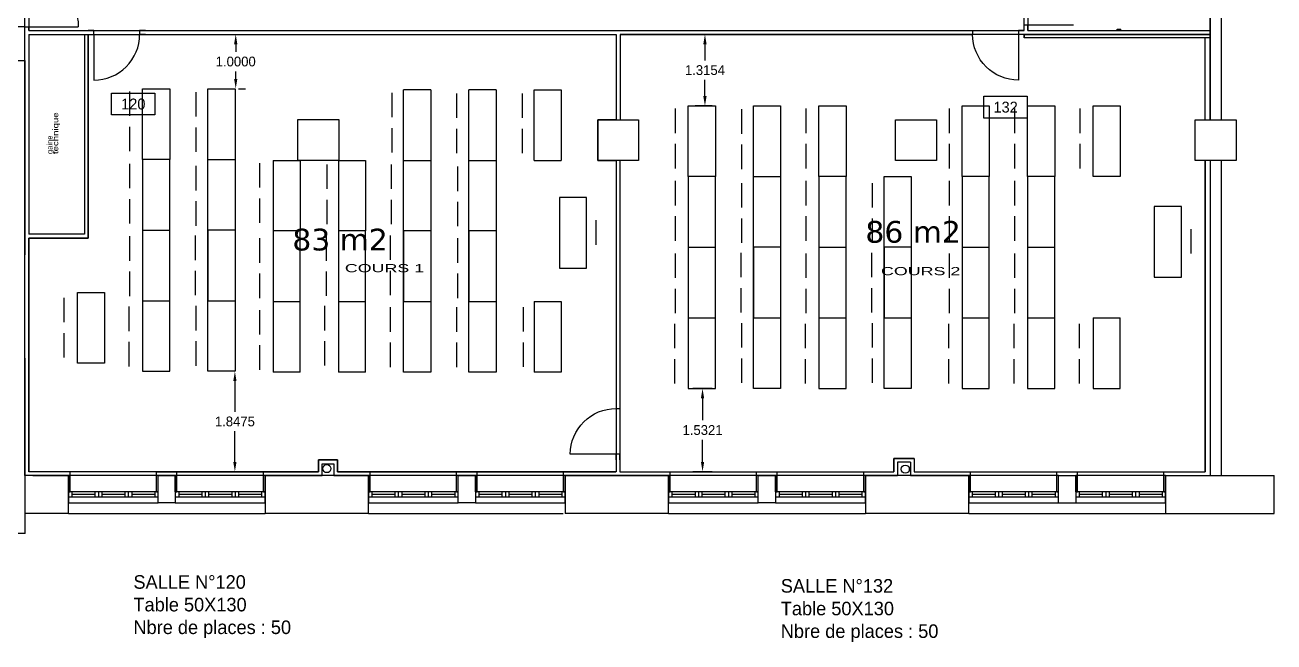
# Model space of a CAD drawing. Extents: x -18.1 to 35.5, y -13.5 to 10.2.
# Drawn here: x 12.5 to 35.47, y -13.55 to -2.19 of the extents above; entities that cross this region are included whole.
import ezdxf

# ---------------------------------------------------------------- set-up
doc = ezdxf.new("R2010")
doc.units = 0
doc.header["$MEASUREMENT"] = 0
doc.header["$PDMODE"] = 3
doc.header["$PDSIZE"] = -1
doc.linetypes.add('TRAIT_PLEIN', pattern=[0])
doc.layers.get('DEFPOINTS').update_dxf_attribs({"color": 250, "linetype": 'CONTINUOUS'})
for name, color, linetype in [('CAPACITE', 5, 'CONTINUOUS'), ('CLOIS1', 2, 'TRAIT_PLEIN'), ('MURS1', 7, 'TRAIT_PLEIN'), ('PORTE', 3, 'TRAIT_PLEIN'), ('SPACES', 150, 'TRAIT_PLEIN'), ('TEXTES', 6, 'TRAIT_PLEIN'), ('VITRE', 1, 'TRAIT_PLEIN')]:
    doc.layers.add(name, color=color, linetype=linetype)
doc.dimstyles.get("Standard").update_dxf_attribs({"dimtxt": 0.18, "dimasz": 0.18, "dimexe": 0.18, "dimexo": 0.0625, "dimgap": 0.09, "dimtad": 0, "dimtih": 1, "dimtoh": 1, "dimdec": 4, "dimzin": 0, "dimdsep": 46, "dimtxsty": 'STANDARD', "dimcen": 0.09, "dimadec": 0, "dimazin": 0, "dimtfac": 1, "dimtdec": 4, "dimtofl": 0, "dimtmove": 0, "dimatfit": 3, "dimfxl": 1, "dimtolj": 1, "dimtzin": 0, "dimarcsym": 0})

# ---------------------------------------------------------------- blocks, each defined once
blk = doc.blocks.new('*D357')
at = {"layer": 'CAPACITE', "color": 0, "transparency": 16777216}
for p, q in [((25.132, -2.365), (24.822, -2.365)), ((25.002, -2.545), (25.002, -2.843)), ((25.002, -3.501), (25.002, -3.203)), ((25.132, -3.681), (24.822, -3.681))]:
    blk.add_line(p, q, dxfattribs=at)
for points in [[(24.972, -2.545), (25.032, -2.545), (25.002, -2.365)], [(24.972, -3.501), (25.032, -3.501), (25.002, -3.681)]]:
    blk.add_solid(points, dxfattribs=at)
at = {"layer": 'DEFPOINTS', "color": 0, "transparency": 16777216}
for p in [(25.002, -2.365), (25.194, -2.365), (25.194, -3.681)]:
    blk.add_point(p, dxfattribs=at)
at = {"layer": 'CAPACITE', "color": 0, "transparency": 16777216, "insert": (25.002, -3.023), "char_height": 0.18, "attachment_point": 5}
blk.add_mtext('\\A1;1.3154', dxfattribs=at)
blk = doc.blocks.new('*D358')
at = {"layer": 'CAPACITE', "color": 0, "transparency": 16777216}
for p, q in [((16.423, -2.365), (16.553, -2.365)), ((16.373, -2.545), (16.373, -2.685)), ((16.373, -3.185), (16.373, -3.045)), ((16.423, -3.365), (16.553, -3.365))]:
    blk.add_line(p, q, dxfattribs=at)
for points in [[(16.343, -2.545), (16.403, -2.545), (16.373, -2.365)], [(16.343, -3.185), (16.403, -3.185), (16.373, -3.365)]]:
    blk.add_solid(points, dxfattribs=at)
at = {"layer": 'DEFPOINTS', "color": 0, "transparency": 16777216}
for p in [(16.361, -2.365), (16.373, -2.365), (16.361, -3.365)]:
    blk.add_point(p, dxfattribs=at)
at = {"layer": 'CAPACITE', "color": 0, "transparency": 16777216, "insert": (16.373, -2.865), "char_height": 0.18, "attachment_point": 5}
blk.add_mtext('\\A1;1.0000', dxfattribs=at)
blk = doc.blocks.new('*D359')
at = {"layer": 'CAPACITE', "color": 0, "transparency": 16777216}
for p, q in [((25.132, -8.881), (24.778, -8.881)), ((24.958, -9.061), (24.958, -9.467)), ((24.958, -10.233), (24.958, -9.827)), ((25.132, -10.413), (24.778, -10.413))]:
    blk.add_line(p, q, dxfattribs=at)
for points in [[(24.928, -9.061), (24.988, -9.061), (24.958, -8.881)], [(24.928, -10.233), (24.988, -10.233), (24.958, -10.413)]]:
    blk.add_solid(points, dxfattribs=at)
at = {"layer": 'DEFPOINTS', "color": 0, "transparency": 16777216}
for p in [(25.194, -8.881), (24.958, -10.413), (25.194, -10.413)]:
    blk.add_point(p, dxfattribs=at)
at = {"layer": 'CAPACITE', "color": 0, "transparency": 16777216, "insert": (24.958, -9.647), "char_height": 0.18, "attachment_point": 5}
blk.add_mtext('\\A1;1.5321', dxfattribs=at)
blk = doc.blocks.new('*D360')
at = {"layer": 'CAPACITE', "color": 0, "transparency": 16777216}
for p, q in [((16.298, -8.565), (16.178, -8.565)), ((16.358, -8.745), (16.358, -9.309)), ((16.358, -10.233), (16.358, -9.669)), ((16.298, -10.413), (16.178, -10.413))]:
    blk.add_line(p, q, dxfattribs=at)
for points in [[(16.328, -8.745), (16.388, -8.745), (16.358, -8.565)], [(16.328, -10.233), (16.388, -10.233), (16.358, -10.413)]]:
    blk.add_solid(points, dxfattribs=at)
at = {"layer": 'DEFPOINTS', "color": 0, "transparency": 16777216}
for p in [(16.361, -8.565), (16.358, -10.413), (16.361, -10.413)]:
    blk.add_point(p, dxfattribs=at)
at = {"layer": 'CAPACITE', "color": 0, "transparency": 16777216, "insert": (16.358, -9.489), "char_height": 0.18, "attachment_point": 5}
blk.add_mtext('\\A1;1.8475', dxfattribs=at)

msp = doc.modelspace()

# ---------------------------------------------------------------- linework, layer by layer
at = {"layer": 'CAPACITE'}
for p, q in [((14.42022, -3.41482), (14.42022, -3.86482)), ((14.66092, -3.36548), (15.16092, -3.36548)), ((14.66092, -4.66548), (14.66092, -3.36548)), ((15.16092, -3.36548), (15.16092, -4.66548)), ((15.64032, -3.42739), (15.64032, -3.87739)), ((15.86092, -8.56548), (15.86092, -3.36548)), ((15.86092, -3.36548), (16.36092, -3.36548)), ((16.36092, -3.36548), (16.36092, -8.56548)), ((19.24125, -3.43959), (19.24125, -3.88959)), ((19.46092, -8.58299), (19.46092, -3.38299)), ((19.96092, -3.38299), (19.46092, -3.38299)), ((19.46092, -3.38299), (19.46092, -3.38299)), ((19.96092, -3.38299), (19.96092, -8.58299)), ((20.66092, -8.58299), (20.66092, -3.38299)), ((21.16092, -3.38299), (20.66092, -3.38299)), ((21.16092, -3.38299), (21.16092, -8.58299)), ((21.86092, -4.68299), (21.86092, -3.38299)), ((21.86092, -3.38299), (22.36092, -3.38299)), ((22.36092, -3.38299), (22.36092, -4.68748)), ((20.43618, -3.45216), (20.43618, -3.90216)), ((21.64369, -3.45216), (21.64369, -3.90216)), ((24.45331, -3.73027), (24.45331, -4.18027)), ((24.69401, -3.68093), (25.19401, -3.68093)), ((24.69401, -4.98093), (24.69401, -3.68093)), ((25.19401, -3.68093), (25.19401, -4.98093)), ((25.6734, -3.74283), (25.6734, -4.19283)), ((25.89401, -8.88093), (25.89401, -3.68093)), ((25.89401, -3.68093), (26.39401, -3.68093)), ((26.39401, -3.68093), (26.39401, -8.88093)), ((26.85695, -3.73019), (26.85695, -4.18019)), ((27.09765, -3.68085), (27.59765, -3.68085)), ((27.09765, -4.98085), (27.09765, -3.68085)), ((27.59765, -3.68085), (27.59765, -4.98085)), ((29.49121, -3.73019), (29.49121, -4.18019)), ((29.73191, -3.68085), (30.23191, -3.68085)), ((29.73191, -4.98085), (29.73191, -3.68085)), ((30.23191, -3.68085), (30.23191, -4.98085)), ((30.69485, -3.73019), (30.69485, -4.18019)), ((30.93555, -3.68085), (31.43555, -3.68085)), ((30.93555, -4.98085), (30.93555, -3.68085)), ((31.43555, -3.68085), (31.43555, -4.98085)), ((31.89849, -3.73019), (31.89849, -4.18019)), ((32.13919, -3.68085), (32.63919, -3.68085)), ((32.13919, -4.98085), (32.13919, -3.68085)), ((32.63919, -3.68085), (32.63919, -4.98085)), ((14.42022, -4.06482), (14.42022, -4.51482)), ((15.64032, -4.07739), (15.64032, -4.52739)), ((19.24125, -4.08959), (19.24125, -4.53959)), ((20.43618, -4.10216), (20.43618, -4.55216)), ((21.64369, -4.10216), (21.64369, -4.55216)), ((24.45331, -4.38027), (24.45331, -4.83027)), ((25.6734, -4.39283), (25.6734, -4.84283)), ((26.85695, -4.38019), (26.85695, -4.83019)), ((29.49121, -4.38019), (29.49121, -4.83019)), ((30.69485, -4.38019), (30.69485, -4.83019)), ((31.89849, -4.38019), (31.89849, -4.83019)), ((14.42022, -4.74717), (14.42022, -5.19717)), ((15.16092, -4.66548), (14.66092, -4.66548)), ((14.66092, -4.66548), (14.66092, -5.96548)), ((15.16092, -5.96548), (15.16092, -4.66548)), ((15.64032, -4.78488), (15.64032, -5.23488)), ((15.86092, -4.66548), (16.36092, -4.66548)), ((16.36092, -4.66548), (16.36092, -5.96548)), ((16.81009, -4.73461), (16.81009, -5.18461)), ((17.06092, -4.68299), (17.56092, -4.68299)), ((17.06092, -4.68299), (17.06092, -5.98299)), ((18.2675, -4.68299), (17.5175, -4.68299)), ((17.56092, -4.68299), (17.56092, -5.98299)), ((18.04631, -4.75937), (18.04631, -5.20937)), ((18.26092, -4.68299), (18.76092, -4.68299)), ((18.26092, -4.68299), (18.26092, -5.98299)), ((18.76092, -4.68299), (18.76092, -5.98299)), ((19.22867, -4.75937), (19.22867, -5.20937)), ((19.46092, -4.68299), (19.96092, -4.68299)), ((19.96092, -4.68299), (19.96092, -5.98299)), ((20.44876, -4.79708), (20.44876, -5.24708)), ((20.66092, -4.68299), (21.16092, -4.68299)), ((21.16092, -4.68299), (21.16092, -5.98299)), ((21.86092, -4.68299), (22.36092, -4.68299)), ((25.19401, -4.98093), (24.69401, -4.98093)), ((24.69401, -4.98093), (24.69401, -6.28093)), ((25.19401, -6.28093), (25.19401, -4.98093)), ((25.89401, -4.98093), (26.39401, -4.98093)), ((26.39401, -4.98093), (26.39401, -6.28093)), ((27.59765, -4.98085), (27.09765, -4.98085)), ((27.09765, -4.98085), (27.09765, -6.28085)), ((27.59765, -6.28085), (27.59765, -4.98085)), ((28.29765, -8.88085), (28.29765, -4.98085)), ((28.29765, -4.98085), (28.79765, -4.98085)), ((28.79765, -4.98085), (28.79765, -6.28085)), ((30.23191, -4.98085), (29.73191, -4.98085)), ((29.73191, -4.98085), (29.73191, -6.28085)), ((30.23191, -6.28085), (30.23191, -4.98085)), ((31.43555, -4.98085), (30.93555, -4.98085)), ((30.93555, -4.98085), (30.93555, -6.28085)), ((31.43555, -6.28085), (31.43555, -4.98085)), ((32.63919, -4.98085), (32.13919, -4.98085)), ((24.45331, -5.06262), (24.45331, -5.51262)), ((25.6734, -5.10033), (25.6734, -5.55033)), ((26.85695, -5.06254), (26.85695, -5.51254)), ((28.07704, -5.10025), (28.07704, -5.55025)), ((29.49121, -5.06254), (29.49121, -5.51254)), ((30.69485, -5.06254), (30.69485, -5.51254)), ((14.42022, -5.39717), (14.42022, -5.84717)), ((15.64032, -5.43488), (15.64032, -5.88488)), ((16.81009, -5.38461), (16.81009, -5.83461)), ((18.04631, -5.40937), (18.04631, -5.85937)), ((19.22867, -5.40937), (19.22867, -5.85937)), ((20.44876, -5.44708), (20.44876, -5.89708)), ((22.8252, -5.36817), (22.3252, -5.36817)), ((22.3252, -5.36817), (22.3252, -6.66817)), ((22.8252, -6.66817), (22.8252, -5.36817)), ((24.45331, -5.71262), (24.45331, -6.16262)), ((26.85695, -5.71254), (26.85695, -6.16254)), ((29.49121, -5.71254), (29.49121, -6.16254)), ((30.69485, -5.71254), (30.69485, -6.16254)), ((33.76546, -5.52971), (33.26546, -5.52971)), ((33.26546, -5.52971), (33.26546, -6.82971)), ((33.76546, -6.82971), (33.76546, -5.52971)), ((14.66092, -5.96548), (15.16092, -5.96548)), ((14.66092, -5.96548), (14.66092, -7.26548)), ((15.16092, -7.26548), (15.16092, -5.96548)), ((16.36092, -5.96548), (15.86092, -5.96548)), ((15.86092, -5.96548), (15.86092, -7.26548)), ((22.99493, -5.7861), (22.99493, -6.2361)), ((25.6734, -5.75033), (25.6734, -6.20033)), ((28.07704, -5.75025), (28.07704, -6.20025)), ((33.9352, -5.94764), (33.9352, -6.39764)), ((14.42022, -6.07953), (14.42022, -6.52953)), ((15.62774, -6.06696), (15.62774, -6.51696)), ((16.81009, -6.11724), (16.81009, -6.56724)), ((17.56092, -5.98299), (17.06092, -5.98299)), ((17.06092, -5.98299), (17.06092, -7.28299)), ((17.56092, -8.58299), (17.56092, -5.98299)), ((18.03373, -6.07915), (18.03373, -6.52915)), ((18.76092, -5.98299), (18.26092, -5.98299)), ((18.26092, -5.98299), (18.26092, -7.28299)), ((18.76092, -8.58299), (18.76092, -5.98299)), ((19.21609, -6.06658), (19.21609, -6.51658)), ((19.96092, -5.98299), (19.46092, -5.98299)), ((19.46092, -5.98299), (19.46092, -7.28299)), ((20.44876, -6.11686), (20.44876, -6.56686)), ((21.16092, -5.98299), (20.66092, -5.98299)), ((20.66092, -5.98299), (20.66092, -7.28299)), ((24.45331, -6.39497), (24.45331, -6.84497)), ((24.69401, -6.28093), (25.19401, -6.28093)), ((24.69401, -6.28093), (24.69401, -7.58093)), ((25.19401, -7.58093), (25.19401, -6.28093)), ((25.66082, -6.3824), (25.66082, -6.8324)), ((26.39401, -6.28093), (25.89401, -6.28093)), ((25.89401, -6.28093), (25.89401, -7.58093)), ((26.85695, -6.39489), (26.85695, -6.84489)), ((27.09765, -6.28085), (27.59765, -6.28085)), ((27.09765, -6.28085), (27.09765, -7.58085)), ((27.59765, -7.58085), (27.59765, -6.28085)), ((28.06447, -6.38232), (28.06447, -6.83232)), ((28.79765, -6.28085), (28.29765, -6.28085)), ((28.29765, -6.28085), (28.29765, -7.58085)), ((28.79765, -6.28085), (28.79765, -8.88085)), ((29.49121, -6.39489), (29.49121, -6.84489)), ((29.73191, -6.28085), (30.23191, -6.28085)), ((29.73191, -6.28085), (29.73191, -7.58085)), ((30.23191, -7.58085), (30.23191, -6.28085)), ((30.69485, -6.39489), (30.69485, -6.84489)), ((30.93555, -6.28085), (31.43555, -6.28085)), ((30.93555, -6.28085), (30.93555, -7.58085)), ((31.43555, -7.58085), (31.43555, -6.28085)), ((14.42022, -6.72953), (14.42022, -7.17953)), ((15.62774, -6.71696), (15.62774, -7.16696)), ((16.81009, -6.76724), (16.81009, -7.21724)), ((18.03373, -6.72915), (18.03373, -7.17915)), ((19.21609, -6.71658), (19.21609, -7.16658)), ((20.44876, -6.76686), (20.44876, -7.21686)), ((22.3252, -6.66817), (22.8252, -6.66817)), ((33.26546, -6.82971), (33.76546, -6.82971)), ((13.46091, -8.41302), (13.46091, -7.11302)), ((13.46091, -7.11302), (13.96091, -7.11302)), ((13.56751, -7.11302), (13.96091, -7.11302)), ((13.96091, -7.11302), (13.96091, -8.41302)), ((24.45331, -7.04497), (24.45331, -7.49497)), ((25.66082, -7.0324), (25.66082, -7.4824)), ((26.85695, -7.04489), (26.85695, -7.49489)), ((28.06447, -7.03232), (28.06447, -7.48232)), ((29.49121, -7.04489), (29.49121, -7.49489)), ((30.69485, -7.04489), (30.69485, -7.49489)), ((13.21271, -7.21077), (13.21271, -7.66077)), ((14.66092, -7.26548), (15.16092, -7.26548)), ((14.66092, -7.26548), (14.66092, -8.56548)), ((15.16092, -8.56548), (15.16092, -7.26548)), ((15.86092, -7.26548), (16.36092, -7.26548)), ((17.06092, -7.28299), (17.56092, -7.28299)), ((17.06092, -7.28299), (17.06092, -8.58299)), ((18.26092, -7.28299), (18.76092, -7.28299)), ((18.26092, -7.28299), (18.26092, -8.58299)), ((19.46092, -7.28299), (19.96092, -7.28299)), ((20.66092, -7.28299), (21.16092, -7.28299)), ((21.86092, -7.28299), (22.36092, -7.28299)), ((21.86092, -7.28299), (21.86092, -8.58299)), ((22.36092, -7.28299), (22.36092, -8.58299)), ((14.40765, -7.37417), (14.40765, -7.82417)), ((15.64032, -7.3616), (15.64032, -7.8116)), ((16.81009, -7.43702), (16.81009, -7.88702)), ((18.00858, -7.36123), (18.00858, -7.81123)), ((19.21609, -7.38637), (19.21609, -7.83637)), ((20.43618, -7.38637), (20.43618, -7.83637)), ((21.66092, -7.38299), (21.66092, -7.83299)), ((24.44073, -7.68961), (24.44073, -8.13961)), ((24.69401, -7.58093), (25.19401, -7.58093)), ((24.69401, -7.58093), (24.69401, -8.88093)), ((25.19401, -8.88093), (25.19401, -7.58093)), ((25.6734, -7.67705), (25.6734, -8.12705)), ((25.89401, -7.58093), (26.39401, -7.58093)), ((26.84437, -7.68954), (26.84437, -8.13954)), ((27.09765, -7.58085), (27.59765, -7.58085)), ((27.09765, -7.58085), (27.09765, -8.88085)), ((27.59765, -8.88085), (27.59765, -7.58085)), ((28.07704, -7.67697), (28.07704, -8.12697)), ((28.29765, -7.58085), (28.79765, -7.58085)), ((29.47863, -7.68954), (29.47863, -8.13954)), ((29.73191, -7.58085), (30.23191, -7.58085)), ((29.73191, -7.58085), (29.73191, -8.88085)), ((30.23191, -8.88085), (30.23191, -7.58085)), ((30.68227, -7.68954), (30.68227, -8.13954)), ((30.93555, -7.58085), (31.43555, -7.58085)), ((30.93555, -7.58085), (30.93555, -8.88085)), ((31.43555, -8.88085), (31.43555, -7.58085)), ((31.88592, -7.68954), (31.88592, -8.13954)), ((32.13919, -7.58085), (32.63919, -7.58085)), ((32.13919, -7.58085), (32.13919, -8.88085)), ((32.63919, -8.88085), (32.63919, -7.58085)), ((13.21271, -7.86077), (13.21271, -8.31077)), ((14.40765, -8.02417), (14.40765, -8.47417)), ((15.64032, -8.0116), (15.64032, -8.4616)), ((18.00858, -8.01123), (18.00858, -8.46123)), ((19.21609, -8.03637), (19.21609, -8.48637)), ((20.43618, -8.03637), (20.43618, -8.48637)), ((21.66092, -8.03299), (21.66092, -8.48299)), ((16.81009, -8.08702), (16.81009, -8.53702)), ((13.96091, -8.41302), (13.46091, -8.41302)), ((24.44073, -8.33961), (24.44073, -8.78961)), ((25.6734, -8.32705), (25.6734, -8.77705)), ((26.84437, -8.33954), (26.84437, -8.78954)), ((28.07704, -8.32697), (28.07704, -8.77697)), ((29.47863, -8.33954), (29.47863, -8.78954)), ((30.68227, -8.33954), (30.68227, -8.78954)), ((31.88592, -8.33954), (31.88592, -8.78954)), ((14.66092, -8.56548), (15.16092, -8.56548)), ((16.36092, -8.56548), (15.86092, -8.56548)), ((17.56092, -8.58299), (17.06092, -8.58299)), ((18.76092, -8.58299), (18.26092, -8.58299)), ((19.96092, -8.58299), (19.46092, -8.58299)), ((21.16092, -8.58299), (20.66092, -8.58299)), ((22.36092, -8.58299), (21.86092, -8.58299)), ((24.69401, -8.88093), (25.19401, -8.88093)), ((26.39401, -8.88093), (25.89401, -8.88093)), ((27.09765, -8.88085), (27.59765, -8.88085)), ((28.79765, -8.88085), (28.29765, -8.88085)), ((29.73191, -8.88085), (30.23191, -8.88085)), ((30.93555, -8.88085), (31.43555, -8.88085)), ((32.13919, -8.88085), (32.63919, -8.88085))]:
    msp.add_line(p, q, dxfattribs=at)
at = {"layer": 'CLOIS1'}
for p, q in [((12.49752, -10.48345), (12.49752, -2.22799)), ((12.49752, -2.22799), (12.56752, -2.22799)), ((12.56752, -2.29299), (12.56752, -2.22799)), ((12.56752, -2.29548), (13.66092, -2.29548)), ((13.76536, -2.29548), (13.66092, -2.29548)), ((13.76536, -2.36548), (13.76536, -2.29548)), ((14.71092, -2.29548), (14.60648, -2.29548)), ((14.60648, -2.29548), (14.60648, -2.36548)), ((14.71092, -2.29548), (29.82075, -2.29548)), ((29.82076, -2.29548), (29.92578, -2.29548)), ((29.92578, -2.36548), (29.92578, -2.29548)), ((30.87076, -2.29548), (30.76632, -2.29548)), ((30.76632, -2.29548), (30.76632, -2.36548)), ((30.87075, -2.29548), (30.87075, -2.19104)), ((30.87075, -2.19104), (30.94075, -2.19104)), ((30.87075, -2.29548), (30.87075, -2.29548)), ((30.94075, -2.29548), (30.94075, -2.19104)), ((30.94075, -2.29548), (30.94075, -2.29548)), ((30.94075, -2.29548), (32.58102, -2.29548)), ((32.58102, -2.29548), (32.58102, -2.26718)), ((32.58102, -2.26718), (32.65102, -2.26718)), ((32.65102, -2.29548), (32.65102, -2.26718)), ((32.65102, -2.29548), (34.29252, -2.29548)), ((34.29252, -2.36548), (34.29252, -2.29548)), ((12.56752, -2.36548), (12.56752, -6.04302)), ((12.56752, -2.36548), (13.59092, -2.36548)), ((13.59092, -2.36548), (13.59092, -6.04302)), ((13.59092, -2.36548), (13.66092, -2.36548)), ((13.66092, -2.36548), (13.66092, -6.11302)), ((13.66092, -2.36548), (13.76536, -2.36548)), ((14.71092, -2.36548), (14.6059, -2.36548)), ((14.71092, -2.36548), (23.37012, -2.36548)), ((23.37012, -2.36548), (23.37012, -3.93531)), ((23.44012, -2.36548), (29.82075, -2.36548)), ((23.44012, -2.36548), (23.44012, -3.93531)), ((29.82076, -2.36548), (29.92578, -2.36548)), ((30.87076, -2.36548), (30.76632, -2.36548)), ((30.87032, -2.36548), (30.87032, -2.42548)), ((34.29252, -2.36548), (30.87032, -2.36548)), ((34.29252, -2.42548), (30.87032, -2.42548)), ((30.87075, -2.36548), (34.29252, -2.36548)), ((34.29252, -2.42548), (34.20123, -2.42548)), ((34.20201, -3.93531), (34.20123, -2.42548)), ((34.29252, -2.42548), (34.29252, -2.36548)), ((34.29252, -3.93531), (34.29252, -2.42548)), ((23.37012, -3.93531), (23.44012, -3.93531)), ((34.20201, -3.93531), (34.29252, -3.93531)), ((23.43752, -4.68531), (23.36752, -4.68531)), ((23.36752, -4.68531), (23.36752, -9.14488)), ((23.43752, -4.68531), (23.43752, -9.14488)), ((34.29252, -4.68531), (34.20143, -4.68531)), ((34.20143, -4.68531), (34.20143, -10.41299)), ((34.29252, -4.68531), (34.29252, -10.48299)), ((13.59092, -6.04302), (12.56752, -6.04302)), ((13.66092, -6.11302), (12.56752, -6.11302)), ((12.56752, -6.11302), (12.56752, -10.41299)), ((23.36752, -9.14488), (23.36752, -9.2499)), ((23.43752, -9.14488), (23.43752, -9.2499)), ((23.36752, -9.2499), (23.43752, -9.2499)), ((23.36752, -10.19488), (23.36752, -10.09044)), ((23.43752, -10.09044), (23.36752, -10.09044)), ((23.43752, -10.19488), (23.43752, -10.09044)), ((17.89252, -10.19674), (18.24753, -10.19674)), ((17.89252, -10.41299), (17.89252, -10.19674)), ((17.96252, -10.26675), (18.17753, -10.26675)), ((17.96252, -10.48299), (17.96252, -10.26675)), ((18.17753, -10.26675), (18.17753, -10.48299)), ((18.24753, -10.19674), (18.24753, -10.41299)), ((23.36752, -10.19488), (23.36752, -10.41299)), ((23.43752, -10.19488), (23.43845, -10.41299)), ((28.47289, -10.16864), (28.47289, -10.41299)), ((28.85207, -10.16864), (28.47289, -10.16864)), ((28.54288, -10.23864), (28.54288, -10.48299)), ((28.78207, -10.23864), (28.54288, -10.23864)), ((28.78207, -10.23864), (28.78207, -10.48299)), ((28.85207, -10.16864), (28.85207, -10.41299)), ((13.29752, -10.48299), (12.49752, -10.48345)), ((14.91752, -10.41299), (12.56752, -10.41299)), ((12.63948, -10.48299), (13.29756, -10.48299)), ((13.29752, -10.78299), (13.29756, -10.48299)), ((13.32752, -10.48299), (13.32752, -10.41299)), ((13.32752, -10.78299), (13.32752, -10.41399)), ((14.91752, -10.41299), (15.29251, -10.41299)), ((14.91752, -10.78299), (14.91752, -10.41299)), ((14.94751, -10.48299), (15.26251, -10.48299)), ((14.94751, -10.78299), (14.94751, -10.48299)), ((15.26251, -10.78299), (15.26251, -10.48299)), ((15.29251, -10.41299), (16.88251, -10.41299)), ((15.29251, -10.78299), (15.29251, -10.41299)), ((16.88251, -10.41299), (17.89252, -10.41299)), ((16.88251, -10.78299), (16.88251, -10.41299)), ((16.91251, -10.48299), (17.96252, -10.48299)), ((16.91252, -10.48299), (17.89098, -10.48299)), ((16.91252, -10.78299), (16.91252, -10.48299)), ((18.17753, -10.48299), (18.81251, -10.48299)), ((18.24753, -10.41299), (18.84251, -10.41299)), ((18.81251, -10.78299), (18.81251, -10.48299)), ((18.84251, -10.41299), (20.43251, -10.41299)), ((18.84251, -10.78299), (18.84251, -10.41299)), ((20.43251, -10.41299), (20.81251, -10.41299)), ((20.43251, -10.78299), (20.43251, -10.41299)), ((20.46251, -10.48299), (20.78251, -10.48299)), ((20.46251, -10.78299), (20.46251, -10.48299)), ((20.78251, -10.78299), (20.78251, -10.48299)), ((20.81251, -10.41299), (22.40251, -10.41299)), ((20.81251, -10.78299), (20.81251, -10.41299)), ((22.40251, -10.41299), (23.3655, -10.41299)), ((22.40251, -10.78299), (22.40251, -10.41299)), ((22.43251, -10.48299), (23.3655, -10.48299)), ((22.43251, -10.78299), (22.43251, -10.48299)), ((22.43251, -10.48299), (23.45813, -10.48299)), ((23.36752, -10.48299), (23.43752, -10.48299)), ((23.43845, -10.41299), (24.36586, -10.41299)), ((23.43845, -10.48299), (24.33251, -10.48299)), ((24.33251, -10.78299), (24.33251, -10.48299)), ((24.36251, -10.78299), (24.36251, -10.41299)), ((24.36586, -10.41299), (25.94723, -10.41299)), ((25.94723, -10.41299), (26.33251, -10.41299)), ((25.95251, -10.78299), (25.95251, -10.41299)), ((25.98251, -10.48299), (26.30251, -10.48299)), ((25.98251, -10.78299), (25.98251, -10.48299)), ((26.30251, -10.78299), (26.30251, -10.48299)), ((26.33251, -10.41299), (27.92251, -10.41299)), ((26.33251, -10.78299), (26.33251, -10.41299)), ((27.92251, -10.41299), (28.47289, -10.41299)), ((27.92251, -10.78299), (27.92251, -10.41299)), ((27.95251, -10.48299), (28.54288, -10.48299)), ((27.95251, -10.78299), (27.95251, -10.48299)), ((28.78207, -10.48299), (29.85291, -10.48299)), ((28.85207, -10.41299), (29.88291, -10.41299)), ((28.85376, -10.48299), (29.85291, -10.48299)), ((29.85291, -10.78299), (29.85291, -10.48299)), ((29.88291, -10.41299), (31.47291, -10.41299)), ((29.88291, -10.78299), (29.88291, -10.41299)), ((31.47291, -10.41299), (31.85291, -10.41299)), ((31.47291, -10.78299), (31.47291, -10.41299)), ((31.50291, -10.48299), (31.82291, -10.48299)), ((31.50291, -10.78299), (31.50291, -10.48299)), ((31.82291, -10.78299), (31.82291, -10.48299)), ((31.85291, -10.41299), (33.44291, -10.41299)), ((31.85291, -10.48299), (31.85291, -10.41299)), ((31.85291, -10.78299), (31.85291, -10.41399)), ((33.44291, -10.78299), (33.44291, -10.41299)), ((33.44291, -10.41299), (34.20143, -10.41299)), ((33.47291, -10.78299), (33.47291, -10.48299)), ((33.47291, -10.48299), (34.20143, -10.48299)), ((33.47291, -10.78299), (33.47291, -10.48299)), ((33.47291, -10.48299), (34.29252, -10.48299)), ((34.20143, -10.48299), (34.29252, -10.48299)), ((34.20143, -10.48299), (34.20143, -10.48299)), ((13.29752, -10.78299), (13.32752, -10.78299)), ((14.91752, -10.78299), (14.94751, -10.78299)), ((14.91752, -10.78299), (14.94751, -10.78299)), ((15.26251, -10.78299), (15.29251, -10.78299)), ((15.26251, -10.78299), (15.29251, -10.78299)), ((16.88251, -10.78299), (16.91252, -10.78299)), ((16.88251, -10.78299), (16.91251, -10.78299)), ((18.81251, -10.78299), (18.84251, -10.78299)), ((18.81252, -10.78299), (18.84251, -10.78299)), ((20.43251, -10.78299), (20.46251, -10.78299)), ((20.43251, -10.78299), (20.46251, -10.78299)), ((20.78251, -10.78299), (20.81251, -10.78299)), ((20.78251, -10.78299), (20.81251, -10.78299)), ((22.40251, -10.78299), (22.43251, -10.78299)), ((22.40251, -10.78299), (22.43251, -10.78299)), ((24.33251, -10.78299), (24.36251, -10.78299)), ((24.33251, -10.78299), (24.36251, -10.78299)), ((25.95251, -10.78299), (25.98251, -10.78299)), ((25.95251, -10.78299), (25.98251, -10.78299)), ((26.30251, -10.78299), (26.33251, -10.78299)), ((26.30251, -10.78299), (26.33251, -10.78299)), ((27.92251, -10.78299), (27.95251, -10.78299)), ((27.92251, -10.78299), (27.95251, -10.78299)), ((29.85291, -10.78299), (29.88291, -10.78299)), ((31.47291, -10.78299), (31.50291, -10.78299)), ((31.47291, -10.78299), (31.50291, -10.78299)), ((31.82291, -10.78299), (31.85291, -10.78299)), ((31.82291, -10.78299), (31.85291, -10.78299)), ((33.44291, -10.78299), (33.47291, -10.78299)), ((33.44291, -10.78299), (33.47291, -10.78299))]:
    msp.add_line(p, q, dxfattribs=at)
for centre in [(18.04983, -10.35564), (28.68581, -10.36631)]:
    msp.add_ellipse(centre, major_axis=(-0.05303, 0.05303), ratio=1, start_param=-0.78539816, end_param=5.49778714, dxfattribs=at)
at = {"layer": 'MURS1'}
for p, q in [((34.29252, 0.65701), (34.29252, -3.93531)), ((34.49252, 0.65701), (34.49252, -3.93531)), ((12.49752, -2.843), (12.49752, -6.42299)), ((17.5175, -4.68299), (17.5175, -3.93299)), ((17.5175, -3.93299), (18.2675, -3.93299)), ((18.2675, -3.93299), (18.2675, -4.68299)), ((23.02959, -4.68531), (23.02959, -3.93531)), ((23.02959, -3.93531), (23.77959, -3.93531)), ((23.77959, -3.93531), (23.77959, -4.68531)), ((28.50752, -4.68531), (28.50752, -3.93531)), ((28.50752, -3.93531), (29.25752, -3.93531)), ((29.25752, -3.93531), (29.25752, -4.68531)), ((34.01857, -4.68531), (34.01857, -3.93531)), ((34.01857, -3.93531), (34.76857, -3.93531)), ((34.29252, -3.93531), (34.49252, -3.93531)), ((34.76857, -3.93531), (34.76857, -4.68531)), ((18.2675, -4.68299), (17.5175, -4.68299)), ((23.77959, -4.68531), (23.02959, -4.68531)), ((29.25752, -4.68531), (28.50752, -4.68531)), ((34.76857, -4.68531), (34.01857, -4.68531)), ((34.49252, -4.68531), (34.29252, -4.68531)), ((34.29252, -4.68531), (34.29252, -10.48299)), ((34.49252, -4.68531), (34.49252, -10.48299)), ((12.49752, -8.323), (12.49752, -10.75228)), ((13.29752, -10.48299), (12.49752, -10.48345)), ((13.29752, -10.48299), (13.29752, -10.98299)), ((14.94751, -10.48299), (13.29752, -10.48299)), ((13.29752, -11.18299), (13.29752, -10.48299)), ((15.26251, -10.48299), (14.94751, -10.48299)), ((14.94751, -10.98299), (14.94751, -10.48299)), ((15.26251, -10.48299), (15.26251, -10.98299)), ((16.91251, -10.48299), (15.26251, -10.48299)), ((16.91251, -10.98299), (16.91251, -10.48299)), ((16.91251, -10.48299), (16.91251, -10.48299)), ((16.91251, -10.98299), (16.91251, -10.48299)), ((16.91251, -10.48299), (16.91251, -11.18299)), ((18.81252, -10.48299), (16.91251, -10.48299)), ((18.81252, -10.48299), (18.81252, -10.98299)), ((18.81252, -10.48299), (18.81252, -10.48299)), ((18.81252, -10.48299), (18.81252, -10.98299)), ((20.46252, -10.48299), (18.81252, -10.48299)), ((18.81252, -11.18299), (18.81252, -10.48299)), ((20.78251, -10.48299), (20.46252, -10.48299)), ((20.46252, -10.98299), (20.46252, -10.48299)), ((20.78251, -10.48299), (20.78251, -10.98299)), ((22.43251, -10.48299), (20.78251, -10.48299)), ((22.43251, -10.98299), (22.43251, -10.48299)), ((22.43251, -10.48299), (22.43251, -10.48299)), ((22.43251, -10.98299), (22.43251, -10.48299)), ((22.43251, -10.48299), (22.43251, -11.18299)), ((24.33251, -10.48299), (22.43251, -10.48299)), ((24.33251, -10.48299), (24.33251, -10.98299)), ((24.33251, -10.48299), (24.33251, -10.48299)), ((24.33251, -10.48299), (24.33251, -10.98299)), ((25.98251, -10.48299), (24.33251, -10.48299)), ((24.33251, -11.18299), (24.33251, -10.48299)), ((26.30251, -10.48299), (25.98251, -10.48299)), ((25.98251, -10.98299), (25.98251, -10.48299)), ((26.30251, -10.48299), (26.30251, -10.98299)), ((27.95251, -10.48299), (26.30251, -10.48299)), ((27.95251, -10.48299), (27.95251, -11.18299)), ((29.85291, -10.48299), (27.95251, -10.48299)), ((27.95251, -10.98299), (27.95251, -10.48299)), ((27.95251, -10.48299), (27.95251, -10.48299)), ((27.95251, -10.98299), (27.95251, -10.48299)), ((29.85291, -11.18299), (29.85291, -10.48299)), ((29.85291, -10.48299), (29.85291, -10.98299)), ((31.50291, -10.48299), (29.85291, -10.48299)), ((31.50291, -10.48299), (31.82291, -10.48299)), ((31.50291, -10.98299), (31.50291, -10.48299)), ((31.82291, -10.48299), (31.82291, -10.98299)), ((33.47291, -10.48299), (31.82291, -10.48299)), ((33.47291, -10.98299), (33.47291, -10.48299)), ((33.47291, -10.48299), (33.47291, -11.18299)), ((33.47291, -10.48299), (35.4675, -10.48299)), ((34.29252, -10.48299), (34.49252, -10.48299)), ((35.4675, -11.18299), (35.4675, -10.48299)), ((12.49893, -10.75228), (12.49752, -10.75228)), ((12.49893, -11.55228), (12.49893, -10.75228)), ((13.29752, -10.98299), (14.94751, -10.98299)), ((15.26251, -10.98299), (14.94751, -10.98299)), ((15.26251, -10.98299), (16.91251, -10.98299)), ((16.91251, -10.98299), (16.91251, -10.98299)), ((18.81252, -10.98299), (18.81252, -10.98299)), ((18.81252, -10.98299), (20.46252, -10.98299)), ((20.78251, -10.98299), (20.46252, -10.98299)), ((20.78251, -10.98299), (22.43251, -10.98299)), ((22.43251, -10.98299), (22.43251, -10.98299)), ((24.33251, -10.98299), (24.33251, -10.98299)), ((24.33251, -10.98299), (25.98251, -10.98299)), ((26.30251, -10.98299), (25.98251, -10.98299)), ((26.30251, -10.98299), (27.95251, -10.98299)), ((27.95251, -10.98299), (27.95251, -10.98299)), ((29.85291, -10.98299), (31.50291, -10.98299)), ((31.50291, -10.98299), (31.82291, -10.98299)), ((31.82291, -10.98299), (33.47291, -10.98299)), ((13.29752, -11.18299), (12.49893, -11.18299)), ((13.29752, -11.18299), (16.91251, -11.18299)), ((18.81252, -11.18299), (16.91251, -11.18299)), ((18.81252, -11.18299), (22.39518, -11.18299)), ((24.33251, -11.18299), (22.43251, -11.18299)), ((24.33251, -11.18299), (27.95251, -11.18299)), ((29.85291, -11.18299), (27.95251, -11.18299)), ((29.85291, -11.18299), (33.47597, -11.18299)), ((33.47291, -11.18299), (35.4675, -11.18299)), ((12.49893, -11.55228), (10.62101, -11.55228))]:
    msp.add_line(p, q, dxfattribs=at)
at = {"layer": 'PORTE'}
for p, q in [((12.50252, -2.22799), (11.59252, -2.22799)), ((12.56752, -2.22799), (13.47752, -2.22799)), ((30.94075, -2.19104), (31.78188, -2.19104)), ((13.76536, -2.36548), (13.76536, -3.2066)), ((30.76632, -2.36548), (30.76632, -3.2066)), ((23.36752, -10.09044), (22.52639, -10.09044))]:
    msp.add_line(p, q, dxfattribs=at)
at = {"layer": 'PORTE', "extrusion": (0, 0, -1)}
for centre, major_axis, start_param, end_param in [((12.50252, -2.22799), (-0.64347, 0.64347), 5.4977872, 7.06858356), ((12.56752, -2.22799), (-0.64347, 0.64347), 0.78539825, 2.35619451), ((30.76632, -2.36548), (0.59476, 0.59476), 2.35619454, 3.9269909), ((23.36752, -10.09044), (0.59476, 0.59476), 3.92699087, 5.49778723)]:
    msp.add_ellipse(centre, major_axis=major_axis, ratio=1, start_param=start_param, end_param=end_param, dxfattribs=at)
at = {"layer": 'PORTE'}
msp.add_ellipse((13.76536, -2.36548), major_axis=(0.59476, 0.59476), ratio=1, start_param=3.92699087, end_param=5.49778723, dxfattribs=at)
at = {"layer": 'SPACES'}
for points in [[(12.56752, -0.34729), (12.56752, -2.29548), (30.87076, -2.29548), (30.87076, 1.51081), (29.82251, 1.51081), (29.82251, -0.34729), (12.56752, -0.34729)], [(-0.59668, -0.37272), (-0.59179, -2.323), (0.06769, -2.323), (0.06751, -10.68294), (11.76751, -10.68235), (11.76751, -2.84299), (12.49752, -2.843), (12.49752, -0.34299), (11.76751, -0.34299), (11.76751, -0.24299), (7.31984, -0.24299), (7.31984, -0.63762), (6.87949, -0.63762), (6.87949, -0.57291), (4.92948, -0.57291), (4.92948, -0.63762), (4.50633, -0.63762), (4.50633, -0.24299), (0.06751, -0.24299), (0.06751, -0.373), (-0.59668, -0.37272)], [(34.29252, -2.29548), (34.29252, -0.39454), (30.94075, -0.39454), (30.94075, -2.29548), (34.29252, -2.29548)], [(12.56752, -10.41299), (12.56752, -6.11302), (13.66092, -6.11302), (13.66092, -2.36548), (23.37012, -2.36548), (23.37012, -3.93531), (23.02959, -3.93531), (23.02959, -4.68531), (23.36752, -4.68531), (23.36752, -10.41299), (18.24753, -10.41299), (18.24753, -10.19674), (17.89252, -10.19674), (17.89252, -10.41299), (12.56752, -10.41299)], [(23.44012, -2.36548), (23.44012, -3.93531), (23.77959, -3.93531), (23.77959, -4.68531), (23.43752, -4.68531), (23.43845, -10.41299), (28.47289, -10.41299), (28.47289, -10.16864), (28.85207, -10.16864), (28.85207, -10.41299), (34.20143, -10.41299), (34.20143, -4.68531), (34.01857, -4.68531), (34.01857, -3.93531), (34.20201, -3.93531), (34.20201, -2.42548), (30.87032, -2.42548), (30.87032, -2.36548), (23.44012, -2.36548)]]:
    msp.add_lwpolyline(points, dxfattribs=at)
at = {"layer": 'TEXTES'}
for points in [[(14.08623, -3.44452), (14.88469, -3.44452), (14.88469, -3.84605), (14.08623, -3.84605)], [(30.12844, -3.50281), (30.92691, -3.50281), (30.92691, -3.90434), (30.12844, -3.90434)]]:
    msp.add_lwpolyline(points, close=True, dxfattribs=at)
at = {"layer": 'VITRE'}
for p, q in [((14.94752, -10.78299), (13.29751, -10.78299)), ((13.36001, -10.78299), (13.36001, -10.88299)), ((13.7845, -10.78299), (13.7845, -10.88299)), ((13.84738, -10.78299), (13.84738, -10.88299)), ((13.91027, -10.78299), (13.91027, -10.88299)), ((14.33476, -10.78299), (14.33476, -10.88299)), ((14.39765, -10.78299), (14.39765, -10.88299)), ((14.46053, -10.78299), (14.46053, -10.88299)), ((14.88502, -10.78299), (14.88502, -10.88299)), ((16.91251, -10.78299), (15.26251, -10.78299)), ((15.32501, -10.78299), (15.32501, -10.88299)), ((15.74949, -10.78299), (15.74949, -10.88299)), ((15.81238, -10.78299), (15.81238, -10.88299)), ((15.87527, -10.78299), (15.87527, -10.88299)), ((16.29976, -10.78299), (16.29976, -10.88299)), ((16.36264, -10.78299), (16.36264, -10.88299)), ((16.42553, -10.78299), (16.42553, -10.88299)), ((16.85002, -10.78299), (16.85002, -10.88299)), ((20.46252, -10.78299), (18.81252, -10.78299)), ((18.87501, -10.78299), (18.87501, -10.88299)), ((19.2995, -10.78299), (19.2995, -10.88299)), ((19.36238, -10.78299), (19.36238, -10.88299)), ((19.42527, -10.78299), (19.42527, -10.88299)), ((19.84976, -10.78299), (19.84976, -10.88299)), ((19.91265, -10.78299), (19.91265, -10.88299)), ((19.97553, -10.78299), (19.97553, -10.88299)), ((20.40002, -10.78299), (20.40002, -10.88299)), ((22.43251, -10.78299), (20.78251, -10.78299)), ((20.84501, -10.78299), (20.84501, -10.88299)), ((21.26949, -10.78299), (21.26949, -10.88299)), ((21.33238, -10.78299), (21.33238, -10.88299)), ((21.39527, -10.78299), (21.39527, -10.88299)), ((21.81976, -10.78299), (21.81976, -10.88299)), ((21.88264, -10.78299), (21.88264, -10.88299)), ((21.94553, -10.78299), (21.94553, -10.88299)), ((22.37002, -10.78299), (22.37002, -10.88299)), ((25.98251, -10.78299), (24.33251, -10.78299)), ((24.39501, -10.78299), (24.39501, -10.88299)), ((24.81949, -10.78299), (24.81949, -10.88299)), ((24.88238, -10.78299), (24.88238, -10.88299)), ((24.94527, -10.78299), (24.94527, -10.88299)), ((25.36976, -10.78299), (25.36976, -10.88299)), ((25.43264, -10.78299), (25.43264, -10.88299)), ((25.49553, -10.78299), (25.49553, -10.88299)), ((25.92002, -10.78299), (25.92002, -10.88299)), ((27.95251, -10.78299), (26.30251, -10.78299)), ((26.365, -10.78299), (26.365, -10.88299)), ((26.78949, -10.78299), (26.78949, -10.88299)), ((26.85238, -10.78299), (26.85238, -10.88299)), ((26.91527, -10.78299), (26.91527, -10.88299)), ((27.33975, -10.78299), (27.33975, -10.88299)), ((27.40264, -10.78299), (27.40264, -10.88299)), ((27.46553, -10.78299), (27.46553, -10.88299)), ((27.89002, -10.78299), (27.89002, -10.88299)), ((31.50291, -10.78299), (29.85291, -10.78299)), ((29.91541, -10.78299), (29.91541, -10.88299)), ((30.3399, -10.78299), (30.3399, -10.88299)), ((30.40278, -10.78299), (30.40278, -10.88299)), ((30.46567, -10.78299), (30.46567, -10.88299)), ((30.89016, -10.78299), (30.89016, -10.88299)), ((30.95305, -10.78299), (30.95305, -10.88299)), ((31.01593, -10.78299), (31.01593, -10.88299)), ((31.44042, -10.78299), (31.44042, -10.88299)), ((33.47291, -10.78299), (31.82291, -10.78299)), ((31.8854, -10.78299), (31.8854, -10.88299)), ((32.30989, -10.78299), (32.30989, -10.88299)), ((32.37278, -10.78299), (32.37278, -10.88299)), ((32.43567, -10.78299), (32.43567, -10.88299)), ((32.86016, -10.78299), (32.86016, -10.88299)), ((32.92304, -10.78299), (32.92304, -10.88299)), ((32.98593, -10.78299), (32.98593, -10.88299)), ((33.41042, -10.78299), (33.41042, -10.88299)), ((14.94791, -10.88299), (13.29712, -10.88299)), ((13.7845, -10.83299), (13.36001, -10.83299)), ((14.33476, -10.83299), (13.91027, -10.83299)), ((14.88502, -10.83299), (14.46053, -10.83299)), ((16.91291, -10.88299), (15.26212, -10.88299)), ((15.74949, -10.83299), (15.32501, -10.83299)), ((16.29976, -10.83299), (15.87527, -10.83299)), ((16.85002, -10.83299), (16.42553, -10.83299)), ((20.46291, -10.88299), (18.81212, -10.88299)), ((19.2995, -10.83299), (18.87501, -10.83299)), ((19.84976, -10.83299), (19.42527, -10.83299)), ((20.40002, -10.83299), (19.97553, -10.83299)), ((22.43291, -10.88299), (20.78212, -10.88299)), ((21.26949, -10.83299), (20.84501, -10.83299)), ((21.81976, -10.83299), (21.39527, -10.83299)), ((22.37002, -10.83299), (21.94553, -10.83299)), ((25.98291, -10.88299), (24.33212, -10.88299)), ((24.81949, -10.83299), (24.39501, -10.83299)), ((25.36976, -10.83299), (24.94527, -10.83299)), ((25.92002, -10.83299), (25.49553, -10.83299)), ((27.9529, -10.88299), (26.30212, -10.88299)), ((26.78949, -10.83299), (26.365, -10.83299)), ((27.33975, -10.83299), (26.91527, -10.83299)), ((27.89002, -10.83299), (27.46553, -10.83299)), ((31.50331, -10.88299), (29.85252, -10.88299)), ((30.3399, -10.83299), (29.91541, -10.83299)), ((30.89016, -10.83299), (30.46567, -10.83299)), ((31.44042, -10.83299), (31.01593, -10.83299)), ((33.4733, -10.88299), (31.82252, -10.88299)), ((32.30989, -10.83299), (31.8854, -10.83299)), ((32.86016, -10.83299), (32.43567, -10.83299)), ((33.41042, -10.83299), (32.98593, -10.83299))]:
    msp.add_line(p, q, dxfattribs=at)

# ---------------------------------------------------------------- texts
at = {"layer": 'CAPACITE', "attachment_point": 1}
for s, insert, char_height, width in [('{\\fVerdana|b0|i0|c0|p34;83 m2}', (17.41363, -5.94069), 0.4, 2.812594), ('{\\fVerdana|b0|i0|c0|p34;86 m2}', (27.95202, -5.79782), 0.4, 2.812594), ('SALLE N°120\\PTable 50X130\\PNbre de places : 50 ', (14.49212, -12.31739), 0.25, 102.7452066), ('SALLE N°132\\PTable 50X130\\PNbre de places : 50', (26.39677, -12.38891), 0.25, 102.7452066)]:
    msp.add_mtext(s, dxfattribs=dict(at, insert=insert, char_height=char_height, width=width))
at = {"layer": 'TEXTES'}
for s, width, p in [('technique', 1.322, (13.10874, -4.56653)), ('gaine                       ', 1.038714, (13.00298, -4.56653))]:
    msp.add_text(s, height=0.1, rotation=90.000003, dxfattribs=dict(at, width=width)).set_placement(p)
at = {"layer": 'TEXTES', "width": 1.636762}
for s, p in [('COURS 1', (18.37965, -6.74168)), ('COURS 2', (28.23959, -6.79632))]:
    msp.add_text(s, height=0.15, dxfattribs=at).set_placement(p)
at = {"layer": 'TEXTES', "char_height": 0.2, "width": 0.775, "attachment_point": 5}
for s, insert in [('120', (14.48938, -3.64659)), ('132', (30.5316, -3.70488))]:
    msp.add_mtext(s, dxfattribs=dict(at, insert=insert))

# ---------------------------------------------------------------- dimensions: what is measured, and where the dimension line sits
at = {"layer": 'CAPACITE'}
for base, p1, p2, picture, middle in [((16.37285, -2.36548), (16.36092, -3.36548), (16.36092, -2.36548), '*D358', (16.37285, -2.86548)), ((25.00244, -2.365482), (25.194009, -3.680925), (25.194009, -2.365482), '*D357', (25.00244, -3.023204)), ((16.35794, -10.41299), (16.36092, -8.56548), (16.36092, -10.41299), '*D360', (16.35794, -9.48924))]:
    dim = msp.add_linear_dim(base=base, p1=p1, p2=p2, angle=90, dimstyle='STANDARD', dxfattribs=at)
    dim.commit()
    dim.dimension.update_dxf_attribs({"geometry": picture, "text_midpoint": middle})
dim = msp.add_linear_dim(base=(24.95829, -10.41299), p1=(25.19401, -8.88093), p2=(25.19401, -10.41299), angle=90, dimstyle='STANDARD', dxfattribs=at)
dim.commit()
dim.dimension.update_dxf_attribs({"geometry": '*D359', "text_midpoint": (24.95829, -9.64696), "dimtype": 160})

doc.saveas('drawing.dxf')
